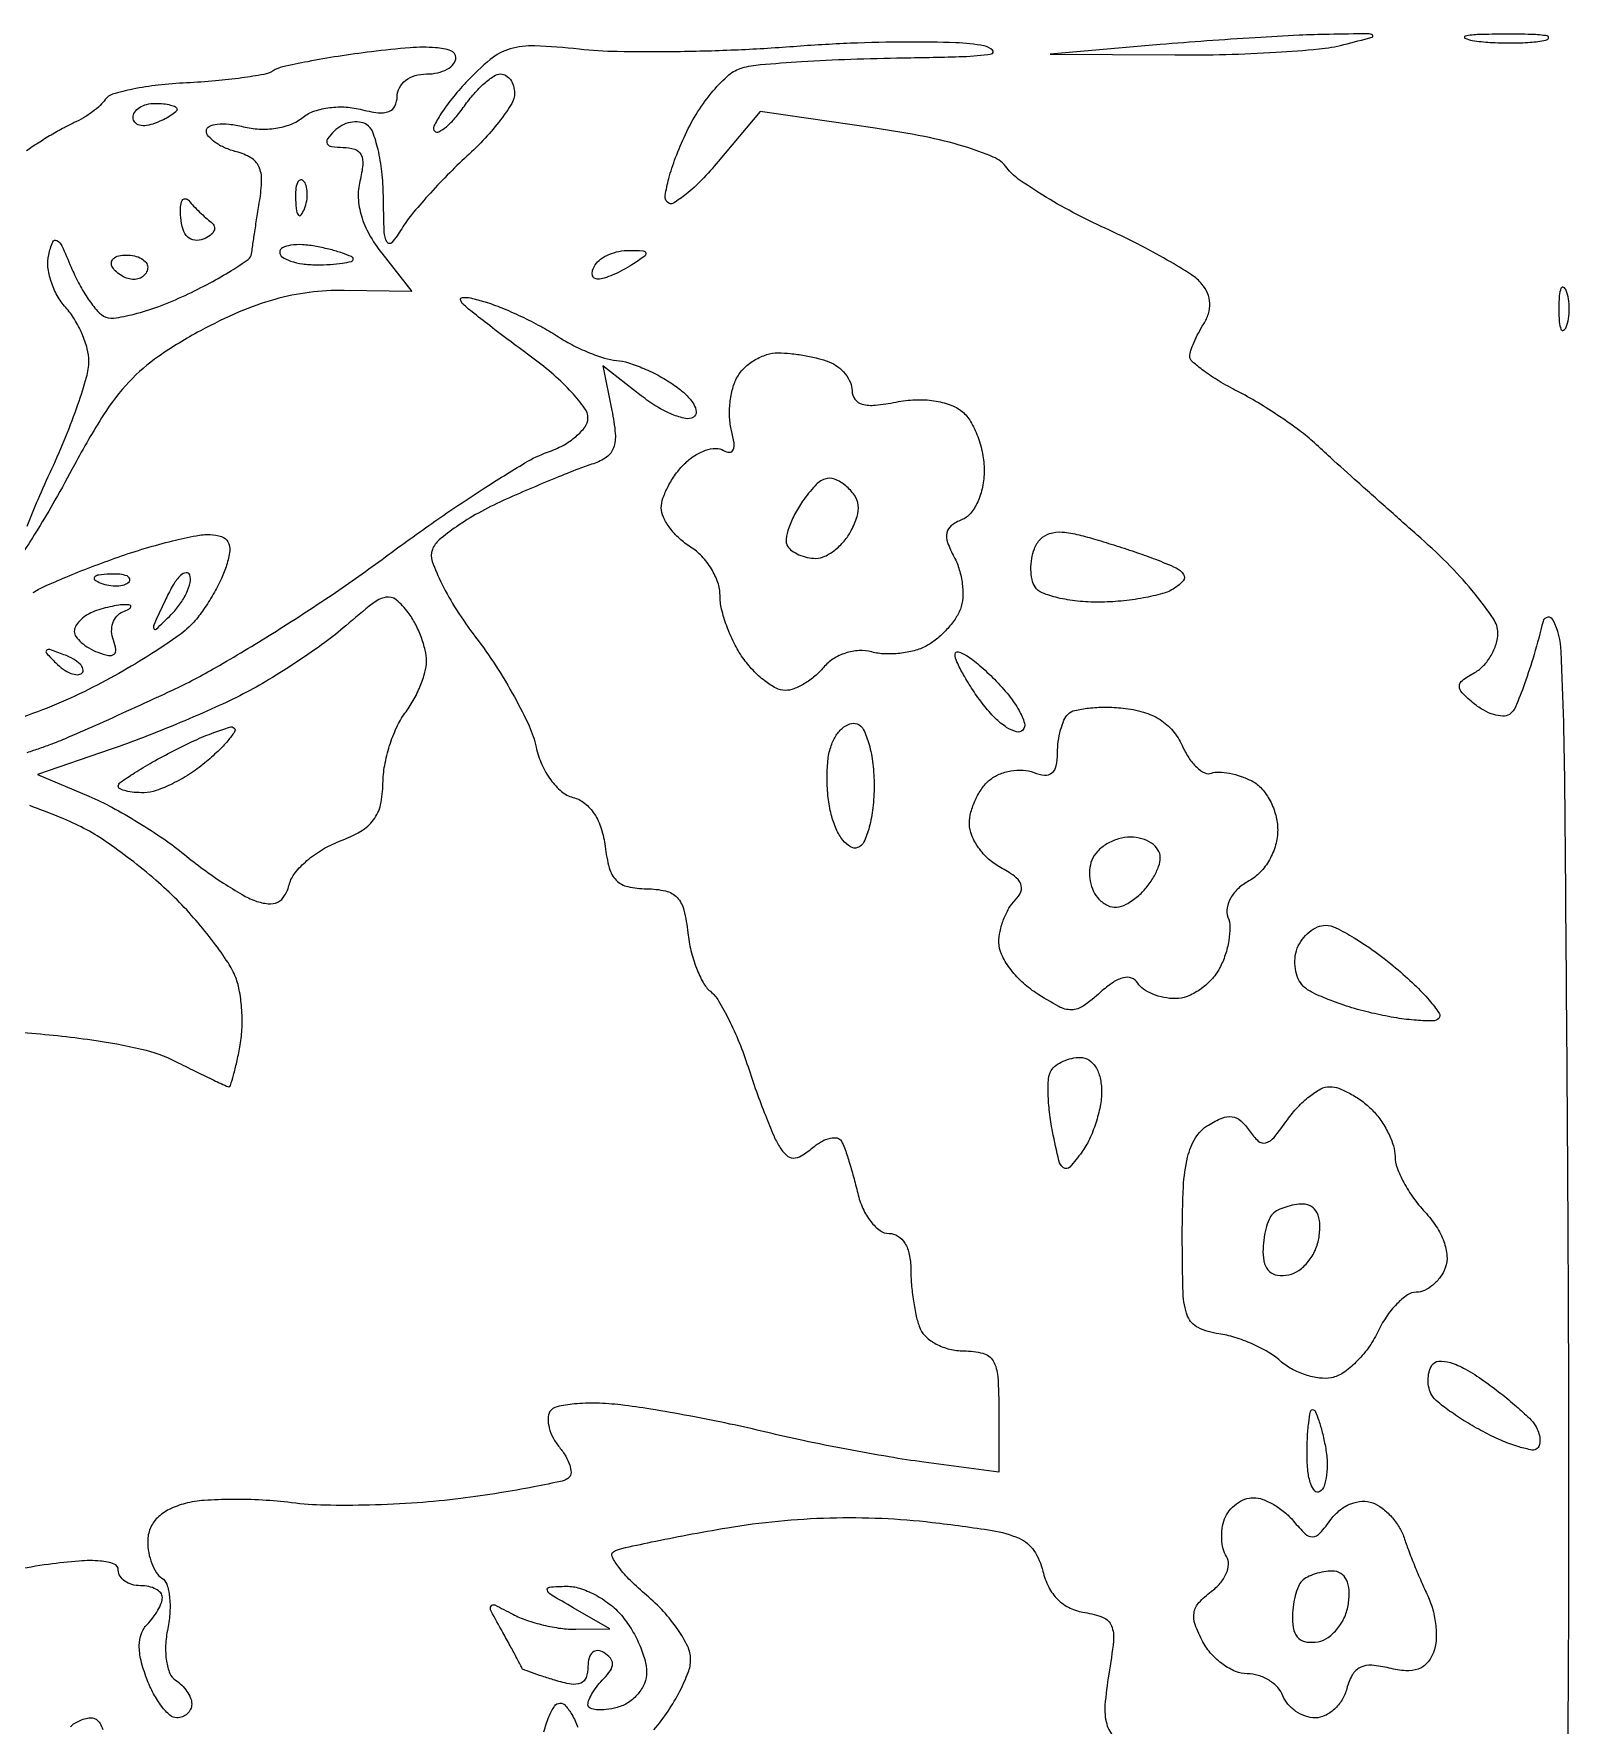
# Model space of a CAD drawing. Extents: x 0 to 102, y 0 to 135.
# Drawn here: x 92.66 to 101.52, y 40.9 to 50.65 of the extents above; entities that cross this region are included whole.
import ezdxf

# ---------------------------------------------------------------- set-up
doc = ezdxf.new("R2010")
doc.units = 0
doc.header["$MEASUREMENT"] = 0

msp = doc.modelspace()

# ---------------------------------------------------------------- linework, layer by layer
for points in [[(101.498252, 40.187516, 0.000492), (101.50493, 41.280235, 0.001729), (101.507026, 42.536013, 0.001113), (101.501184, 43.992, 0.00062), (101.484106, 46.275968, 0.008775), (101.462637, 47.093164, 0.103533), (101.416739, 47.272807, 0.700761), (101.357623, 47.266389, -0.011221), (101.306239, 47.075242, -0.015574), (101.251088, 46.906675, -0.012026), (101.198248, 46.771004, -0.156708), (101.163568, 46.730355, -0.150285), (101.125928, 46.720534, -0.062397), (101.073561, 46.729401, -0.054017), (101.015701, 46.753884, -0.046158), (100.961048, 46.791312, -0.022284), (100.890679, 46.855216, -0.205173), (100.875566, 46.892597, -0.234938), (100.893167, 46.926241, -0.029276), (100.964754, 46.971999, 0.077627), (101.015343, 47.011681, 0.056061), (101.058153, 47.069335, 0.055916), (101.087194, 47.135253, 0.075961), (101.097, 47.199427, 0.149938), (101.071833, 47.281464, 0.021814), (100.966531, 47.423209, 0.023066), (100.822924, 47.584103, 0.01792), (100.65285, 47.745798, -0.000784), (100.470398, 47.907729, -0.000797), (100.289467, 48.069336, -0.000773), (100.132586, 48.210348, -0.003291), (100.0395, 48.295397, 0.026684), (99.955223, 48.365457, 0.012463), (99.839236, 48.447433, 0.012308), (99.712999, 48.527587, 0.01685), (99.59535, 48.592995, -0.016659), (99.490113, 48.651449, -0.024025), (99.401547, 48.710541, -0.021444), (99.335438, 48.763924, -0.220931), (99.321695, 48.795223, -0.07626), (99.32724, 48.826882, -0.020204), (99.34566, 48.874943, -0.020014), (99.371327, 48.928569, -0.019381), (99.401456, 48.980563, 0.068034), (99.428474, 49.039772, 0.083778), (99.436037, 49.09993, 0.086147), (99.423436, 49.157921, 0.076873), (99.391755, 49.210859, 0.077578), (99.331298, 49.26423, 0.011463), (99.191565, 49.34903, 0.012691), (99.020296, 49.441962, 0.010609), (98.834066, 49.532048, -0.014219), (98.647158, 49.624132, -0.016174), (98.473805, 49.723055, -0.015494), (98.332798, 49.815818, -0.081821), (98.266976, 49.880433, 0.135012), (98.188418, 49.942802, 0.02755), (98.019959, 50.003825, 0.024246), (97.791943, 50.060584, 0.013102), (97.506721, 50.109333), (96.844033, 50.204803), (96.60347, 49.916648, -0.018861), (96.507403, 49.81002, -0.031406), (96.417908, 49.728803, -0.033582), (96.344119, 49.677558, -0.343998), (96.30958, 49.68182, -0.241603), (96.297099, 49.720614, -0.024342), (96.318132, 49.818564, -0.026247), (96.357178, 49.939345, -0.017819), (96.413577, 50.072448, -0.032585), (96.486261, 50.205001, -0.034385), (96.574389, 50.324494, -0.036645), (96.664274, 50.415818, -0.11266), (96.7401, 50.45682, -0.046755), (96.845752, 50.475815, -0.005562), (97.083259, 50.49326, -0.006601), (97.366767, 50.507161, -0.005374), (97.6707, 50.514774, 0.003961), (98.013858, 50.522399, 0.028895), (98.17774, 50.536843, 0.630888), (98.184445, 50.558557, 0.139183), (98.136, 50.583045, 0.039798), (97.971718, 50.601503, 0.009004), (97.690792, 50.605527, 0.009273), (97.365611, 50.598297, 0.008881), (97.0362, 50.578992, -0.008579), (96.696867, 50.558899, -0.007526), (96.341886, 50.549336, -0.007585), (96.021122, 50.55039, -0.02239), (95.801176, 50.564316, 0.016495), (95.545386, 50.583539, 0.0822), (95.402954, 50.566075, 0.102112), (95.288918, 50.505315, 0.032525), (95.148502, 50.372364, 0.016845), (95.066635, 50.277881, 0.02719), (95.004297, 50.191648, 0.025749), (94.963847, 50.121014, 0.324188), (94.968422, 50.092378, 0.330054), (94.992934, 50.088728, 0.052539), (95.035683, 50.117647, 0.040969), (95.086726, 50.168308, 0.024067), (95.139443, 50.236354, -0.026678), (95.194975, 50.307266, -0.032309), (95.254522, 50.367184, -0.034049), (95.309842, 50.40975, -0.148007), (95.348997, 50.4216, -0.138308), (95.379429, 50.413018, -0.10012), (95.405358, 50.388896, -0.085827), (95.422816, 50.352817, -0.069973), (95.4288, 50.310266, -0.138167), (95.412382, 50.251985, -0.024682), (95.348033, 50.157633, -0.025015), (95.259117, 50.051621, -0.020285), (95.15385, 49.947005, 0.012654), (95.041195, 49.838412, 0.011393), (94.930064, 49.720468, 0.0115), (94.835272, 49.610159, 0.03499), (94.778125, 49.529588, -0.034912), (94.721914, 49.450312, -0.528598), (94.693692, 49.45281, -0.119184), (94.677526, 49.51061, -0.005361), (94.672375, 49.718657, 0.023842), (94.66373, 49.858574, 0.030521), (94.641845, 49.98576, 0.031454), (94.611388, 50.086238, 0.166519), (94.575429, 50.130056, 0.11056), (94.533199, 50.144679, 0.077894), (94.482818, 50.142544, 0.072722), (94.432191, 50.124463, 0.074436), (94.389309, 50.092749, 0.040541), (94.350699, 50.047314, 0.288121), (94.348981, 50.01975, 0.241493), (94.373938, 50.002745, 0.03106), (94.440592, 49.9986, -0.079767), (94.507212, 49.987904, -0.200072), (94.543715, 49.956317, -0.142653), (94.554062, 49.899181, -0.03543), (94.53733, 49.804588, 0.074445), (94.527813, 49.707081, 0.060553), (94.545827, 49.60356, 0.053987), (94.59116, 49.496669, 0.039404), (94.662747, 49.389231), (94.836858, 49.167884), (94.447427, 49.173772, 0.035637), (94.244082, 49.162346, 0.036433), (94.045957, 49.122142, 0.033385), (93.841182, 49.049755, 0.022336), (93.617452, 48.941351, 0.027212), (93.376747, 48.793683, 0.053039), (93.206204, 48.6469, 0.047708), (93.05938, 48.457255, 0.018193), (92.891121, 48.168154, -0.005919), (92.779492, 47.965046, -0.010139), (92.68098, 47.798694, -0.004269), (92.595577, 47.66352, -0.478188)], [(92.619511, 47.815585, -0.011142), (92.681858, 47.969243, -0.006984), (92.761269, 48.146255, 0.012229), (92.842672, 48.332925, 0.013725), (92.911574, 48.516365, 0.013071), (92.961643, 48.675003, 0.068731), (92.974574, 48.765239, 0.066388), (92.965215, 48.838244, 0.03637), (92.935702, 48.923629, 0.035522), (92.89244, 49.00744, 0.047045), (92.841085, 49.076194, -0.05787), (92.792395, 49.144402, -0.047924), (92.756917, 49.226352, -0.049887), (92.739031, 49.30901, -0.086468), (92.743169, 49.378955, -0.034104), (92.766213, 49.453506, -0.452645), (92.790121, 49.462307, -0.162708), (92.819063, 49.431291, -0.009138), (92.872266, 49.308868, 0.023862), (92.914649, 49.218701, 0.024134), (92.965285, 49.133335, 0.024802), (93.016456, 49.063627, 0.083795), (93.058755, 49.026469, 0.175314), (93.117173, 49.014233, 0.026836), (93.23566, 49.037548, 0.027267), (93.378152, 49.082012, 0.020607), (93.529274, 49.145585, 0.012122), (93.674122, 49.218009, 0.017818), (93.79738, 49.28916, 0.013304), (93.893633, 49.353018, 0.215359), (93.912957, 49.385683, -0.009049), (93.917801, 49.423305, -0.001278), (93.929374, 49.500563, -0.001457), (93.943573, 49.591927, -0.00124), (93.959078, 49.688271, 0.033345), (93.970817, 49.810983, 0.11755), (93.954772, 49.888031, 0.151476), (93.908704, 49.938483, 0.068694), (93.825221, 49.973088, -0.038848), (93.758998, 49.996025, -0.050412), (93.703025, 50.027469, -0.059873), (93.664418, 50.062171, -0.181716), (93.6522, 50.094679, -0.290318), (93.66816, 50.119849, -0.083415), (93.714651, 50.132923, -0.056192), (93.783303, 50.13261, -0.032279), (93.864799, 50.117665, 0.050655), (93.957185, 50.104204, 0.047789), (94.052264, 50.109157, 0.050772), (94.13799, 50.130957, 0.085773), (94.2021, 50.1678, -0.085773), (94.26621, 50.204643, -0.050772), (94.351936, 50.226443, -0.047789), (94.447015, 50.231396, -0.050655), (94.539401, 50.217935, 0.029094), (94.641881, 50.198467, 0.117878), (94.704643, 50.205089, 0.200233), (94.739315, 50.236433, 0.11058), (94.752, 50.293088, -0.127581), (94.764878, 50.342738, -0.103781), (94.800996, 50.384386, -0.090555), (94.855671, 50.412087, -0.072209), (94.9212, 50.4216, 0.053802), (94.985931, 50.428586, 0.073549), (95.040697, 50.449315, 0.093275), (95.07746, 50.479946, 0.174259), (95.0904, 50.515948, 0.320374), (95.062371, 50.555202, 0.065383), (94.973765, 50.573168, 0.037152), (94.826716, 50.572461, 0.011167), (94.60395, 50.549794, 0.007391), (94.411741, 50.522997, 0.009611), (94.236621, 50.492482, 0.007574), (94.091709, 50.462066, 0.082227), (94.036569, 50.439649, -0.092445), (93.983178, 50.419196, -0.01085), (93.856796, 50.398829, -0.012703), (93.703983, 50.381537, -0.010082), (93.538222, 50.370397, 0.016455), (93.37459, 50.357302, 0.022356), (93.228279, 50.334071, 0.020162), (93.111682, 50.30523, 0.175542), (93.069253, 50.274273, -0.058613), (93.040574, 50.240906, -0.025582), (92.995567, 50.203567, -0.02489), (92.943165, 50.168357, -0.030359), (92.8908, 50.141018, 0.019252), (92.831682, 50.111804, 0.009139), (92.757773, 50.069904, 0.009043), (92.681981, 50.023216, 0.012662), (92.616142, 49.978606, -0.046897)], [(92.619551, 46.511355, 0.006657), (92.692916, 46.535576, 0.007141), (92.7639, 46.561204, 0.012489), (92.860143, 46.600286, 0.00224), (93.037368, 46.67841, 0.002417), (93.244173, 46.771883, 0.002182), (93.457254, 46.870562, 0.021352), (93.707315, 47.00099, 0.008877), (94.03381, 47.19724, 0.008764), (94.376599, 47.420111, 0.011201), (94.683954, 47.637877, -0.007606), (94.969988, 47.843643, -0.008825), (95.248468, 48.030404, -0.008011), (95.488958, 48.180202, -0.050839), (95.61915, 48.24141, 0.040898), (95.708176, 48.281127, 0.04976), (95.783459, 48.332721, 0.057619), (95.835331, 48.387799, 0.161461), (95.8518, 48.437471, 0.158888), (95.832792, 48.495775, 0.027738), (95.758608, 48.586443, 0.02769), (95.65602, 48.686763, 0.021717), (95.53455, 48.784077, -0.00292), (95.406886, 48.878702, -0.003314), (95.285641, 48.970933, -0.003016), (95.183646, 49.050579, -0.018359), (95.1327, 49.093991, -0.150268), (95.117984, 49.119104, -0.451259), (95.128079, 49.133362, -0.08505), (95.174956, 49.130417, -0.015355), (95.2596, 49.107615, -0.023807), (95.355075, 49.073686, -0.013305), (95.467901, 49.023886, -0.013251), (95.579536, 48.96735, -0.020944), (95.67171, 48.912454, 0.025408), (95.759085, 48.861467, 0.021798), (95.855701, 48.816706, 0.022372), (95.947144, 48.783791, 0.056871), (96.016356, 48.770684, -0.059167), (96.084915, 48.757375, -0.024137), (96.173987, 48.724032, -0.023474), (96.267274, 48.678577, -0.027676), (96.350709, 48.626769, -0.036196), (96.417896, 48.572062, -0.069296), (96.461365, 48.517942, -0.117347), (96.47541, 48.473285, -0.278991), (96.460157, 48.443486, -0.193413), (96.414477, 48.435575, -0.044545), (96.338303, 48.459111, -0.039699), (96.249205, 48.504153, -0.029783), (96.158896, 48.566865), (95.938505, 48.740225), (95.990067, 48.482415, -0.027), (96.009367, 48.34876, -0.106416), (95.999253, 48.266688, -0.154941), (95.959105, 48.212999, -0.079985), (95.883264, 48.175268, 0.017198), (95.799093, 48.145834, 0.004397), (95.664995, 48.092337, 0.004474), (95.512926, 48.02852, 0.004526), (95.362605, 47.962231, 0.020581), (95.220576, 47.890881, 0.024611), (95.0934, 47.811871, 0.024478), (94.994534, 47.736076, 0.126005), (94.954919, 47.680244, 0.181101), (94.954365, 47.611819, 0.027191), (95.00937, 47.483371, 0.027603), (95.094565, 47.332537, 0.020658), (95.204024, 47.176144, -0.019453), (95.320766, 47.010199, -0.017767), (95.428043, 46.830678, -0.018099), (95.512323, 46.663486, -0.05368), (95.553093, 46.541869, 0.050231), (95.585857, 46.441857, 0.053954), (95.637331, 46.35294, 0.059833), (95.69988, 46.28608, 0.111307), (95.765483, 46.252136, -0.10497), (95.832771, 46.218383, -0.079493), (95.888501, 46.157104, -0.068147), (95.928899, 46.072019, -0.048379), (95.951001, 45.968583, 0.038037), (95.974738, 45.845068, 0.128366), (96.015339, 45.774362, 0.144807), (96.082105, 45.737313, 0.05341), (96.1902, 45.725125, -0.053646), (96.299505, 45.71275, -0.150563), (96.365654, 45.67498, -0.128431), (96.405234, 45.60212, -0.034513), (96.428114, 45.471325, 0.033203), (96.445839, 45.36841, 0.032564), (96.477106, 45.268057, 0.034344), (96.516256, 45.183986, 0.095293), (96.557807, 45.1341, -0.086444), (96.604861, 45.079581, -0.019331), (96.664089, 44.971402, -0.019507), (96.72355, 44.839407, -0.017764), (96.774586, 44.699034, 0.007483), (96.823, 44.556837, 0.008013), (96.874606, 44.419382, 0.007665), (96.922608, 44.302773, 0.03695), (96.955695, 44.239174, 0.061877), (96.995722, 44.189389, 0.188255), (97.035034, 44.172866, 0.146994), (97.081868, 44.185636, 0.033675), (97.14912, 44.234198, -0.045189), (97.200089, 44.269248, -0.072865), (97.24918, 44.288098, -0.1041), (97.28872, 44.28864, -0.219199), (97.313072, 44.271058, -0.044421), (97.331175, 44.23107, -0.008414), (97.356339, 44.155004, -0.008926), (97.382728, 44.064874, -0.008086), (97.406815, 43.97085, 0.048046), (97.437365, 43.881845, 0.058628), (97.482892, 43.806541, 0.06942), (97.535667, 43.755235, 0.159498), (97.587712, 43.7382, -0.142371), (97.638682, 43.723387, -0.1144), (97.678897, 43.682515, -0.087237), (97.704523, 43.617502, -0.0504), (97.713, 43.533619, 0.021293), (97.716755, 43.445492, 0.016361), (97.728084, 43.349825, 0.016637), (97.744618, 43.260922, 0.037334), (97.764351, 43.195219, 0.114615), (97.798976, 43.144021, 0.06577), (97.860087, 43.100709, 0.0603), (97.936913, 43.071373, 0.061153), (98.018151, 43.0614, -0.062128), (98.129215, 43.047546, -0.202015), (98.187192, 43.003758, -0.116535), (98.214431, 42.913549, -0.015308), (98.2206, 42.712101), (98.2206, 42.362802), (97.788183, 42.420164, -0.009078), (97.588316, 42.450379, -0.004865), (97.34266, 42.494555, -0.004841), (97.092819, 42.544508, -0.007549), (96.878733, 42.592858, 0.007482), (96.669815, 42.64007, 0.005448), (96.436215, 42.686546, 0.005505), (96.213639, 42.725782, 0.012035), (96.042166, 42.749842, 0.022024), (95.900849, 42.759935, 0.030341), (95.773676, 42.755685, 0.030773), (95.673522, 42.739975, 0.202736), (95.633033, 42.711242, 0.138612), (95.621643, 42.671349, 0.065382), (95.628535, 42.617774, 0.057324), (95.651299, 42.55961, 0.051335), (95.687372, 42.50575, -0.039129), (95.723671, 42.454309, -0.055391), (95.74679, 42.403311, -0.069902), (95.75443, 42.360193, -0.208232), (95.743689, 42.332889, -0.143495), (95.704165, 42.311279, -0.005619), (95.540332, 42.277373, -0.009576), (95.343119, 42.242772, -0.006576), (95.118284, 42.210772, -0.014564), (94.867983, 42.185886, -0.01118), (94.593503, 42.172807, -0.011335), (94.336013, 42.172141, -0.026195), (94.143154, 42.18614, 0.017567), (93.975183, 42.201249, 0.015419), (93.799077, 42.205431, 0.015679), (93.639842, 42.199306, 0.044054), (93.529804, 42.18179, 0.052912), (93.438199, 42.148182, 0.082664), (93.370099, 42.099328, 0.096367), (93.328427, 42.037277, 0.100147), (93.3138, 41.964981, 0.045849), (93.31986, 41.899033, 0.045846), (93.337837, 41.835292, 0.049859), (93.364236, 41.782824, 0.113338), (93.395629, 41.751813, -0.177024), (93.423849, 41.715957, -0.050234), (93.439305, 41.645519, -0.043902), (93.441783, 41.556664, -0.034394), (93.429406, 41.46098, 0.037701), (93.417424, 41.363277, 0.049256), (93.422079, 41.273427, 0.05811), (93.441457, 41.202386, 0.160057), (93.474477, 41.163167, -0.055664), (93.510098, 41.135248, -0.049628), (93.540245, 41.099136, -0.052598), (93.560817, 41.060693, -0.096864), (93.5676, 41.026007, -0.108097), (93.560956, 40.995635, -0.099646), (93.542134, 40.969785, -0.095576), (93.514003, 40.952451, -0.090663), (93.480906, 40.9464, -0.185197), (93.441773, 40.961409, -0.046347), (93.394519, 41.012575, -0.04104), (93.347714, 41.085433, -0.031426), (93.308562, 41.171676, -0.030112), (93.275454, 41.277537, -0.062481), (93.265271, 41.363355, -0.083454), (93.277224, 41.431674, -0.11188), (93.310656, 41.484696, 0.034559), (93.344234, 41.523267, 0.033331), (93.372625, 41.566546, 0.035171), (93.39234, 41.608032, 0.093601), (93.3984, 41.64012, 0.181063), (93.388728, 41.665953, 0.091341), (93.361123, 41.687919, 0.071292), (93.320056, 41.702799, 0.051363), (93.2715, 41.7078, -0.069024), (93.222998, 41.714528, -0.085229), (93.181877, 41.734174, -0.099946), (93.154382, 41.763346, -0.140051), (93.1446, 41.797584, 0.315131), (93.119827, 41.832987, 0.066802), (93.042075, 41.850069, 0.040742), (92.9178, 41.850247, 0.014862), (92.74275, 41.83096, 0.012258), (92.543712, 41.798028, 0.004644)], [(92.653511, 47.43233, -0.038721), (92.717887, 47.467616, -0.007161), (92.841965, 47.521496, -0.007645), (92.989275, 47.580345, -0.006902), (93.143403, 47.636776, -0.011698), (93.300469, 47.687743, -0.012433), (93.456604, 47.730201, -0.012097), (93.592481, 47.760081, -0.054583), (93.673337, 47.766824, -0.071386), (93.740176, 47.755461, -0.192858), (93.776569, 47.725305, -0.156079), (93.786499, 47.673154, -0.043296), (93.769081, 47.590648, -0.037046), (93.739246, 47.513417, -0.020103), (93.691956, 47.423224, -0.019926), (93.636184, 47.334847, -0.02964), (93.579963, 47.262716, -0.057858), (93.496221, 47.187186, -0.013196), (93.337528, 47.080494, -0.013482), (93.146843, 46.966567, -0.012757), (92.946788, 46.860866, -0.021219), (92.734631, 46.766597, -0.019083), (92.50767, 46.686941, -0.0195)], [(92.596579, 44.896307, -0.016528), (92.99151, 44.854417, -0.022562), (93.278842, 44.80099, -0.05985), (93.474848, 44.729771, 0.002539), (93.586615, 44.673978, 0.003909), (93.683921, 44.626962, 0.001339), (93.768237, 44.587308, 0.109669), (93.782235, 44.5842, 0.330431), (93.791309, 44.590932, 0.006173), (93.808788, 44.651283, 0.012476), (93.827194, 44.725018, 0.007695), (93.84533, 44.812568, 0.036025), (93.857086, 44.912704, 0.026259), (93.856227, 45.024813, 0.026722), (93.844047, 45.131573, 0.051508), (93.821124, 45.214418, 0.052546), (93.777143, 45.299337, 0.01626), (93.693942, 45.417025, 0.016064), (93.591725, 45.54342, 0.017008), (93.48346, 45.66053, 0.01978), (93.360657, 45.775176, 0.014008), (93.214429, 45.894272, 0.01417), (93.068107, 46.000317, 0.028865), (92.94648, 46.073404, 0.023927), (92.814402, 46.134864, 0.010384), (92.633528, 46.204377, 0.010248)], [(96.2325, 40.877228, 0.027345), (96.313446, 40.984858, 0.027618), (96.381872, 41.100333, 0.028723), (96.429865, 41.20715, 0.091466), (96.444, 41.283771, 0.114414), (96.426784, 41.358022, 0.036864), (96.369352, 41.456185, 0.034554), (96.287128, 41.559514, 0.032528), (96.189879, 41.652788, -0.019851), (96.096967, 41.737489, -0.035927), (96.029138, 41.814813, -0.046115), (95.99118, 41.875888, -0.394617), (95.999529, 41.904093, -0.077733), (96.046579, 41.922674, -0.003442), (96.218526, 41.960061, -0.005742), (96.423989, 42.000799, -0.004064), (96.6555, 42.042, -0.018114), (96.947816, 42.080743, -0.01729), (97.246747, 42.098991, -0.017346), (97.545224, 42.096514, -0.018547), (97.836176, 42.073166, -0.00852), (98.181857, 42.026494, -0.065931), (98.338123, 41.981065, -0.141767), (98.422665, 41.910397, -0.091007), (98.474145, 41.7924, 0.060919), (98.507894, 41.700388, 0.079929), (98.560743, 41.628322, 0.083864), (98.631286, 41.578894, 0.075296), (98.716821, 41.55304, -0.058078), (98.822087, 41.525121, -0.209112), (98.869987, 41.477014, -0.120498), (98.881438, 41.390178, -0.014662), (98.854786, 41.198339, 0.021208), (98.832326, 41.019537, 0.088234), (98.842428, 40.911764, 0.124255), (98.886766, 40.833733, 0.062227)], [(92.868429, 40.895829, -0.058539), (92.89295, 40.915194, -0.038979), (92.924854, 40.931545, -0.039051), (92.958807, 40.942706, -0.059958), (92.9895, 40.9464, -0.153723), (93.016387, 40.937934, -0.097971), (93.039291, 40.914093, -0.080522), (93.054745, 40.878473, -0.062242)], [(95.59838, 40.866373, -0.038026), (95.627256, 40.95261, -0.043159), (95.659719, 41.014152, -0.255112), (95.69059, 41.031, -0.21919), (95.722626, 41.016247, -0.046303), (95.759065, 40.964679, -0.040476), (95.793579, 40.891689, -0.028729)]]:
    msp.add_lwpolyline(points, format="xyb")
for points in [[(100.1241, 50.650149, 0.008528), (99.951404, 50.644532, 0.002839), (99.698721, 50.630557, 0.002825), (99.418938, 50.611903, 0.003215), (99.1512, 50.5908), (98.5167, 50.536683), (99.2358, 50.531451, 0.008299), (99.529719, 50.534191, 0.008752), (99.818218, 50.546726, 0.008451), (100.06633, 50.566076, 0.038629), (100.2087, 50.5908, 0.002625), (100.372599, 50.633423, 0.637508), (100.374663, 50.645026, 0.156876), (100.348663, 50.653084, 0.001195)], [(101.1393, 50.651203, 0.006817), (100.988011, 50.648727, 0.040183), (100.909239, 50.640002, 0.720633), (100.907642, 50.627907, 0.075924), (100.950113, 50.614693, 0.022548), (101.053447, 50.603804, 0.015659), (101.170817, 50.600448, 0.015827), (101.283925, 50.604338, 0.031163), (101.373113, 50.615847, 0.248898), (101.389351, 50.628939, 0.49082), (101.38247, 50.641294, 0.030832), (101.291333, 50.649374, 0.00738)], [(93.3561, 50.2524, -0.024748), (93.40473, 50.249991, -0.039339), (93.445723, 50.242633, -0.046727), (93.474871, 50.232005, -0.289661), (93.483, 50.219151, -0.222225), (93.47563, 50.203389, -0.030693), (93.445723, 50.181365, -0.030395), (93.404708, 50.158282, -0.02136), (93.3561, 50.137206, -0.055937), (93.307509, 50.124558, -0.100118), (93.266477, 50.126886, -0.147206), (93.239562, 50.143334, -0.184534), (93.2292, 50.170455, -0.152681), (93.238971, 50.201707, -0.098158), (93.266477, 50.228329, -0.08088), (93.307579, 50.246289, -0.062722)], [(94.210912, 49.806488, 0.296942), (94.192397, 49.810397, 0.208169), (94.176776, 49.794954, 0.077125), (94.167409, 49.754347, 0.028489), (94.166479, 49.69545, 0.018894), (94.171474, 49.632311, 0.168741), (94.18343, 49.607628, 0.470617), (94.198848, 49.609087, 0.054073), (94.217591, 49.644337, 0.051402), (94.230792, 49.690603, 0.05415), (94.233958, 49.737772, 0.060344), (94.227261, 49.778829, 0.126455)], [(93.550987, 49.691897, 0.018321), (93.578658, 49.660487, 0.011328), (93.613317, 49.625558, 0.011358), (93.649168, 49.592562, 0.019991), (93.680443, 49.567207, -0.152629), (93.697571, 49.543548, -0.193875), (93.695987, 49.516862, -0.130794), (93.673884, 49.490749, -0.06054), (93.634296, 49.469768, -0.117316), (93.584854, 49.463161, -0.168036), (93.545061, 49.481589, -0.127252), (93.517755, 49.526025, -0.055728), (93.504841, 49.594457, -0.029001), (93.503797, 49.655101, -0.100718), (93.51313, 49.692986, -0.311764), (93.530147, 49.702821, -0.203978)], [(94.2867, 49.427106, 0.031701), (94.205638, 49.437333, 0.053628), (94.137328, 49.434255, 0.076393), (94.090719, 49.419598, 0.285831), (94.0752, 49.394668, 0.249889), (94.090116, 49.366688, 0.064968), (94.137328, 49.343205, 0.050289), (94.205683, 49.327106, 0.032714), (94.2867, 49.3218, 0.014412), (94.367782, 49.324138, 0.023639), (94.436072, 49.331329, 0.020244), (94.488119, 49.341482, 0.347462), (94.4982, 49.354238, 0.300822), (94.488522, 49.368868, 0.017542), (94.436072, 49.389023, 0.021857), (94.367764, 49.409265, 0.013875)], [(93.190621, 49.3782, -0.055286), (93.237741, 49.372974, -0.074868), (93.277616, 49.357491, -0.094314), (93.304364, 49.334598, -0.170324), (93.3138, 49.3077, -0.112153), (93.307691, 49.280806, -0.100145), (93.290415, 49.257909, -0.094392), (93.264589, 49.242548, -0.087308), (93.234193, 49.2372, -0.076861), (93.200513, 49.242408, -0.053298), (93.165171, 49.257909, -0.05288), (93.133576, 49.280728, -0.071639), (93.111014, 49.3077, -0.16277), (93.104735, 49.334414, -0.190804), (93.116426, 49.357491, -0.124167), (93.146569, 49.373097, -0.05773)], [(96.089443, 49.405105, -0.012098), (96.17002, 49.402424, -0.343021), (96.184764, 49.389537, -0.295079), (96.176897, 49.36997, -0.010223), (96.1056, 49.3218, -0.021347), (96.051993, 49.290315, -0.021318), (95.995872, 49.263501, -0.021733), (95.944994, 49.244371, -0.074451), (95.910257, 49.238495, -0.157323), (95.888652, 49.245017, -0.195945), (95.877278, 49.262432, -0.128516), (95.879013, 49.28947, -0.058538), (95.8941, 49.3218, -0.101161), (95.924524, 49.354119, -0.052761), (95.97305, 49.381168, -0.049393), (96.030843, 49.399325, -0.053738)], [(101.491429, 49.17375, 0.174857), (101.475585, 49.191464, 0.447206), (101.461293, 49.186308, 0.078554), (101.451397, 49.143416, 0.017491), (101.448758, 49.068, 0.017491), (101.451397, 48.992584, 0.078554), (101.461293, 48.949692, 0.447206), (101.475585, 48.944536, 0.174857), (101.491429, 48.96225, 0.057986), (101.504655, 49.010473, 0.037979), (101.509031, 49.068, 0.037979), (101.504655, 49.125527, 0.057986)], [(96.948885, 48.8142, -0.026444), (97.019155, 48.810481, -0.017099), (97.099836, 48.799116, -0.017195), (97.178141, 48.782546, -0.030883), (97.240781, 48.762849, -0.069357), (97.291941, 48.734573, -0.063112), (97.335291, 48.692585, -0.066765), (97.364638, 48.643844, -0.102514), (97.3746, 48.595764, 0.160686), (97.390857, 48.546483, 0.172307), (97.432824, 48.518247, 0.088662), (97.508406, 48.512635, 0.023666), (97.62819, 48.530748, -0.040121), (97.739245, 48.543823, -0.045003), (97.846691, 48.538129, -0.049613), (97.940148, 48.515056, -0.088112), (98.00889, 48.475974, -0.086777), (98.057632, 48.418684, -0.043516), (98.098661, 48.332619, -0.041464), (98.126607, 48.233572, -0.048067), (98.136, 48.136092, -0.049468), (98.126549, 48.0408, -0.058193), (98.09855, 47.954571, -0.066781), (98.056532, 47.888083, -0.127545), (98.005452, 47.851606, 0.071914), (97.946403, 47.818578, 0.182251), (97.920837, 47.777496, 0.137561), (97.925189, 47.721279, 0.035195), (97.962848, 47.637184, -0.051531), (97.992669, 47.564311, -0.041505), (98.009699, 47.481361, -0.042985), (98.012393, 47.401249, -0.078687), (97.998844, 47.337478, -0.060232), (97.968404, 47.279958, -0.035013), (97.919393, 47.218982, -0.034516), (97.860867, 47.163937, -0.048627), (97.801324, 47.124193, -0.058909), (97.733358, 47.097541, -0.036939), (97.649273, 47.082049, -0.036727), (97.562956, 47.079033, -0.054374), (97.488118, 47.090125, 0.077371), (97.414471, 47.097614, 0.06427), (97.336928, 47.083387, 0.064345), (97.265627, 47.049965, 0.077964), (97.210281, 47.001182, -0.04448), (97.159858, 46.950376, -0.040303), (97.099628, 46.907405, -0.042651), (97.039064, 46.877857, -0.092423), (96.988338, 46.8684, -0.122594), (96.936281, 46.881359, -0.042454), (96.870733, 46.923632, -0.03912), (96.803541, 46.984476, -0.036447), (96.744897, 47.056424, -0.036847), (96.694476, 47.141047, -0.028333), (96.651886, 47.239837, -0.029022), (96.622557, 47.33728, -0.058651), (96.6132, 47.416774, 0.08381), (96.600753, 47.490507, 0.053124), (96.563497, 47.569519, 0.051655), (96.508725, 47.641572, 0.06493), (96.444, 47.694767, -0.046473), (96.379271, 47.744089, -0.045965), (96.324502, 47.804685, -0.049869), (96.286901, 47.866932, -0.111395), (96.2748, 47.920574, -0.084282), (96.284233, 47.976139, -0.037138), (96.31408, 48.044703, -0.035396), (96.357349, 48.1144, -0.039785), (96.40852, 48.174435, -0.052017), (96.46643, 48.221404, -0.061554), (96.529723, 48.252335, -0.072138), (96.588606, 48.263512, -0.150402), (96.633347, 48.251849, 0.127834), (96.66789, 48.24119, 0.317163), (96.689039, 48.254723, 0.132984), (96.694074, 48.295496, 0.028565), (96.679889, 48.365955, -0.053178), (96.668526, 48.441384, -0.037546), (96.671252, 48.527116, -0.038015), (96.686519, 48.60968, -0.062925), (96.713066, 48.675284, -0.076317), (96.754525, 48.728423, -0.055949), (96.814406, 48.773393, -0.056032), (96.882652, 48.803903, -0.077267)], [(97.338144, 48.04795, 0.079634), (97.273563, 48.086119, 0.182119), (97.217868, 48.086931, 0.124612), (97.16111, 48.048626, 0.029552), (97.08965, 47.958446, 0.03123), (97.042718, 47.881652, 0.039998), (97.009991, 47.805562, 0.044681), (96.994244, 47.740344, 0.177118), (97.002421, 47.700613, 0.099821), (97.027826, 47.673482, 0.052231), (97.068266, 47.650601, 0.048999), (97.116377, 47.635052, 0.053721), (97.165116, 47.6298, 0.111001), (97.216915, 47.641443, 0.055591), (97.274314, 47.676893, 0.051212), (97.3282, 47.728797, 0.052649), (97.369846, 47.790117, 0.046516), (97.403884, 47.870978, 0.107361), (97.409882, 47.936297, 0.121084), (97.388239, 47.993218, 0.068543)], [(98.682957, 47.764998, -0.010424), (98.778958, 47.738765, -0.005409), (98.897732, 47.70223, -0.005375), (99.018976, 47.662053, -0.008147), (99.123452, 47.624267, -0.016202), (99.242618, 47.574484, -0.141691), (99.285624, 47.537547, -0.332886), (99.2833, 47.500725, -0.07542), (99.232933, 47.457038, -0.073532), (99.164449, 47.426689, -0.022397), (99.053609, 47.401254, -0.021893), (98.925287, 47.383563, -0.022271), (98.796643, 47.377295, -0.026379), (98.673079, 47.383305, -0.033088), (98.560017, 47.402422, -0.034999), (98.470597, 47.430438, -0.162311), (98.429596, 47.464651, -0.087426), (98.412258, 47.508165, -0.046456), (98.40576, 47.565984, -0.044342), (98.41009, 47.628133, -0.052103), (98.425392, 47.685125, -0.101055), (98.461017, 47.74097, -0.125866), (98.513291, 47.773101, -0.096075), (98.585968, 47.781065, -0.040894)], [(93.09525, 47.538521, 0.018894), (93.032111, 47.533526, 0.168741), (93.007428, 47.52157, 0.470617), (93.008887, 47.506152, 0.054073), (93.044137, 47.487409, 0.051402), (93.090403, 47.474208, 0.05415), (93.137572, 47.471042, 0.060344), (93.178629, 47.477739, 0.126455), (93.206287, 47.494087, 0.296942), (93.210197, 47.512603, 0.208169), (93.194754, 47.528224, 0.077125), (93.154147, 47.537591, 0.028489)], [(93.55627, 47.534126, 0.36404), (93.534829, 47.547025, 0.158497), (93.503002, 47.530817, 0.061987), (93.461664, 47.477727, 0.024856), (93.418422, 47.396278, 0.002374), (93.350305, 47.249158, 0.192266), (93.349092, 47.224417, 0.547728), (93.362607, 47.221143, 0.00522), (93.449392, 47.306134, 0.040664), (93.499847, 47.36554, 0.04615), (93.537649, 47.429969, 0.051777), (93.558476, 47.489814, 0.141524)], [(94.81545, 47.31794, 0.061749), (94.746553, 47.390647, 0.228559), (94.68682, 47.405237, 0.115036), (94.610924, 47.369608, 0.011583), (94.4559, 47.241365, -0.020716), (94.334484, 47.144603, -0.011163), (94.177539, 47.035116, -0.0111), (94.012366, 46.930499, -0.017122), (93.864689, 46.848251, -0.012789), (93.705134, 46.771503, -0.006591), (93.501846, 46.683248, -0.006546), (93.290212, 46.597905, -0.009842), (93.103289, 46.52956), (92.6793, 46.383929), (92.9754, 46.258285, -0.023127), (93.10717, 46.19503, -0.013529), (93.259074, 46.107884, -0.013513), (93.406671, 46.012248, -0.022279), (93.5253, 45.922719, 0.014784), (93.633906, 45.838169, 0.013598), (93.750336, 45.757704, 0.013741), (93.858038, 45.691663, 0.042962), (93.934979, 45.655749, 0.060923), (94.008384, 45.638629, 0.141761), (94.063502, 45.648329, 0.147725), (94.103491, 45.685521, 0.068235), (94.130895, 45.751804, -0.106096), (94.163891, 45.817218, -0.046075), (94.23209, 45.887457, -0.042815), (94.321232, 45.951429, -0.04402), (94.419166, 45.998605, 0.041079), (94.541829, 46.056808, 0.100561), (94.616222, 46.122796, 0.107564), (94.656083, 46.209609, 0.051277), (94.670091, 46.332301, -0.042918), (94.680201, 46.436213, -0.030364), (94.708477, 46.55004, -0.030806), (94.749173, 46.656288, -0.055101), (94.796991, 46.73652, 0.034916), (94.844534, 46.809443, 0.029178), (94.884713, 46.892703, 0.030171), (94.912472, 46.973493, 0.06776), (94.9212, 47.0376, 0.059865), (94.913661, 47.100339, 0.030395), (94.890136, 47.176405, 0.029686), (94.855937, 47.252972, 0.038953)], [(93.1869, 47.362642, 0.037506), (93.146974, 47.359643, 0.017645), (93.096087, 47.350107, 0.017373), (93.043228, 47.336313, 0.023383), (92.99655, 47.319971, 0.051672), (92.956102, 47.298564, 0.055142), (92.921864, 47.269713, 0.061765), (92.898508, 47.238149, 0.129128), (92.8908, 47.208801, 0.156587), (92.90043, 47.178806, 0.056144), (92.930844, 47.145058, 0.048887), (92.974957, 47.113066, 0.04086), (93.027119, 47.087992, 0.038249), (93.088174, 47.069776, 0.223254), (93.119999, 47.077087, 0.271823), (93.130789, 47.104511, 0.052659), (93.116472, 47.158075, -0.081451), (93.106166, 47.207928, -0.090375), (93.11297, 47.256585, -0.098496), (93.135581, 47.296486, -0.118681), (93.170503, 47.321555, 0.023097), (93.205218, 47.337584, 0.179991), (93.216981, 47.350573, 0.458964), (93.212205, 47.359727, 0.05741)], [(92.830999, 47.074461, 0.008399), (92.750044, 47.103739, 0.286372), (92.731006, 47.09933, 0.400052), (92.730609, 47.082984, 0.011214), (92.78364, 47.027102, 0.043285), (92.82706, 46.990335, 0.063152), (92.871242, 46.966771, 0.082976), (92.90943, 46.9591, 0.20742), (92.935339, 46.969339, 0.278911), (92.940925, 46.992027, 0.120343), (92.924224, 47.019754, 0.070189), (92.885786, 47.048913, 0.036269)], [(98.194964, 46.932491, -0.02684), (98.277694, 46.840367, -0.042321), (98.337084, 46.75233, -0.051867), (98.368264, 46.679647, -0.278643), (98.358378, 46.639578, -0.271783), (98.321824, 46.630063, -0.07396), (98.265198, 46.655605, -0.053485), (98.198687, 46.709199, -0.032643), (98.132095, 46.785064, -0.016853), (98.070117, 46.871617, -0.019715), (98.01746, 46.95783, -0.019052), (97.979022, 47.033354, -0.102844), (97.968681, 47.077977, -0.506839), (97.98606, 47.091336, -0.072257), (98.034376, 47.069345, -0.03685), (98.107427, 47.014378, -0.016668)], [(98.936659, 46.766659, -0.047939), (99.05391, 46.74369, -0.069034), (99.150019, 46.699948, -0.075558), (99.224299, 46.635352, -0.072817), (99.277148, 46.550833, 0.041571), (99.315452, 46.480133, 0.058903), (99.361355, 46.425334, 0.075238), (99.407455, 46.393412, 0.204013), (99.446348, 46.391351, -0.097957), (99.489505, 46.398062, -0.037294), (99.550259, 46.391008, -0.03516), (99.616982, 46.373228, -0.036095), (99.67995, 46.346392, -0.094614), (99.736604, 46.302085, -0.0587), (99.78451, 46.232235, -0.056059), (99.816987, 46.148971, -0.065065), (99.828, 46.0647, -0.068643), (99.815976, 45.977529, -0.059918), (99.78062, 45.892446, -0.06131), (99.727178, 45.820065, -0.080407), (99.66195, 45.770286, 0.063314), (99.601386, 45.727244, 0.075526), (99.557612, 45.672636, 0.087694), (99.53653, 45.614883, 0.136202), (99.541565, 45.56242, -0.091269), (99.55241, 45.504266, -0.041312), (99.546176, 45.426733, -0.039085), (99.525767, 45.343673, -0.043108), (99.493138, 45.267611, -0.064236), (99.445167, 45.200372, -0.055001), (99.379325, 45.143444, -0.057537), (99.306455, 45.104756, -0.093554), (99.237816, 45.0918, -0.050629), (99.172012, 45.09848, -0.04788), (99.107588, 45.11827, -0.051481), (99.053884, 45.147371, -0.104822), (99.020894, 45.181911, 0.169101), (98.986025, 45.210234, 0.148977), (98.939047, 45.21265, 0.089331), (98.879054, 45.185673, 0.033709), (98.806569, 45.128461, -0.031023), (98.707278, 45.049224, -0.151633), (98.639663, 45.027525, -0.128349), (98.565539, 45.046116, -0.019753), (98.434268, 45.1249, -0.044734), (98.352524, 45.189589, -0.044403), (98.283365, 45.267935, -0.048104), (98.235805, 45.347581, -0.110997), (98.2206, 45.41523, -0.053226), (98.227478, 45.479657, -0.038487), (98.248119, 45.54892, -0.039107), (98.278389, 45.612432, -0.065713), (98.314283, 45.659243, 0.098035), (98.347154, 45.708342, 0.206666), (98.346566, 45.753316, 0.132043), (98.310079, 45.798137, 0.033408), (98.229683, 45.848339, -0.06145), (98.161498, 45.896416, -0.054262), (98.103771, 45.96151, -0.057294), (98.064505, 46.032942, -0.097343), (98.0514, 46.099618, -0.063699), (98.059938, 46.166367, -0.044304), (98.085527, 46.23802, -0.04452), (98.123098, 46.303557, -0.06724), (98.167577, 46.351901, -0.075099), (98.222223, 46.384866, -0.055741), (98.290054, 46.404483, -0.056022), (98.360122, 46.408568, -0.078337), (98.421377, 46.395508, 0.067576), (98.484703, 46.380584, 0.196661), (98.526922, 46.393268, 0.173383), (98.55151, 46.433622, 0.051012), (98.559, 46.506849, -0.033078), (98.563455, 46.574122, -0.032643), (98.576745, 46.640526, -0.034449), (98.596164, 46.696914, -0.096515), (98.619409, 46.731409, -0.140413), (98.65878, 46.753246, -0.029193), (98.737521, 46.766683, -0.028525), (98.8339, 46.771856, -0.023563)], [(93.812235, 46.6511, -0.362419), (93.814468, 46.629549, -0.027037), (93.7762, 46.578813, -0.027588), (93.718227, 46.517257, -0.016448), (93.643035, 46.45033, -0.03117), (93.554691, 46.385634, -0.028762), (93.456646, 46.330499, -0.029957), (93.363524, 46.291691, -0.079154), (93.29265, 46.279015, -0.025714), (93.235915, 46.280854, -0.041029), (93.18809, 46.288859, -0.049917), (93.154272, 46.301111, -0.288487), (93.1446, 46.316479, -0.246077), (93.156095, 46.338421, -0.008783), (93.237792, 46.392897, -0.014405), (93.340265, 46.454562, -0.009384), (93.46185, 46.520063, -0.011506), (93.585836, 46.580318, -0.017872), (93.695641, 46.625919, -0.012451), (93.786222, 46.657247, -0.276823)], [(97.402929, 46.675657, -0.204236), (97.441007, 46.641944, -0.043502), (97.472545, 46.557189, -0.038879), (97.494287, 46.445084, -0.028469), (97.5015, 46.3185, -0.027626), (97.494504, 46.191982, -0.037989), (97.473402, 46.080097, -0.042194), (97.442821, 45.995456, -0.207402), (97.405846, 45.962315, -0.221014), (97.365093, 45.966952, -0.087904), (97.321895, 46.005121, -0.06449), (97.28275, 46.069989, -0.042088), (97.254379, 46.15281, -0.034037), (97.236879, 46.250161, -0.025583), (97.230499, 46.358822, -0.02611), (97.235119, 46.462104, -0.052652), (97.251462, 46.541852, -0.057571), (97.279012, 46.603158, -0.077623), (97.317775, 46.649905, -0.097264), (97.361265, 46.675366, -0.165866)], [(98.979345, 46.0224, 0.070897), (98.909844, 46.012495, 0.06354), (98.843027, 45.983453, 0.06683), (98.78887, 45.940512, 0.100469), (98.756611, 45.889813, 0.075828), (98.744036, 45.83224, 0.061487), (98.747777, 45.769076, 0.062786), (98.76649, 45.710123, 0.088383), (98.797981, 45.664979, 0.080664), (98.848216, 45.62878, 0.134644), (98.898996, 45.61871, 0.111109), (98.954751, 45.635544, 0.044577), (99.020715, 45.681024, 0.046978), (99.070642, 45.731073, 0.041134), (99.11287, 45.79174, 0.043285), (99.141849, 45.853401, 0.088435), (99.1512, 45.905859, 0.145829), (99.137956, 45.950301, 0.099239), (99.100718, 45.988166, 0.08324), (99.045041, 46.013687, 0.066022)], [(100.103491, 45.5148, -0.116983), (100.164014, 45.500443, -0.019942), (100.268349, 45.44267, -0.02081), (100.387672, 45.363262, -0.01722), (100.507996, 45.269252, -0.01572), (100.617078, 45.171808, -0.026187), (100.701736, 45.082358, -0.024532), (100.758745, 45.008364, -0.359242), (100.756225, 44.977827, -0.202313), (100.722345, 44.963526, -0.018585), (100.62914, 44.966972, -0.021668), (100.514166, 44.98054, -0.01526), (100.386331, 45.005298, -0.017556), (100.255558, 45.039658, -0.019248), (100.131533, 45.082214, -0.01906), (100.028914, 45.126467, -0.085241), (99.975623, 45.164137, -0.094477), (99.946704, 45.206681, -0.062885), (99.930191, 45.263461, -0.060468), (99.927932, 45.325144, -0.070675), (99.941011, 45.382213, -0.06759), (99.968795, 45.432904, -0.062582), (100.009727, 45.475853, -0.066648), (100.057027, 45.504939, -0.104942)], [(98.690893, 44.7534, -0.147688), (98.739112, 44.73884, -0.106987), (98.77845, 44.698362, -0.08435), (98.804169, 44.635731, -0.055395), (98.8128, 44.55807, -0.04789), (98.80453, 44.471924, -0.030549), (98.779368, 44.374397, -0.030587), (98.742598, 44.280907, -0.048912), (98.69899, 44.207095, -0.025153), (98.629336, 44.121252, -0.380543), (98.594171, 44.117312, -0.183248), (98.566746, 44.158036, -0.0082), (98.530167, 44.326514, -0.019912), (98.51255, 44.437388, -0.023677), (98.505096, 44.543077, -0.023421), (98.507195, 44.631384, -0.121333), (98.52207, 44.677489, -0.096355), (98.548925, 44.706566, -0.052655), (98.591014, 44.731101, -0.049733), (98.640782, 44.747769, -0.056007)], [(100.128376, 44.5842, -0.088977), (100.180137, 44.574915, -0.036216), (100.245496, 44.545148, -0.034385), (100.312828, 44.502131, -0.037052), (100.371857, 44.451257, -0.044908), (100.422735, 44.390315, -0.03692), (100.465748, 44.317253, -0.038329), (100.495287, 44.243652, -0.076406), (100.5048, 44.18176, 0.090028), (100.516619, 44.116653, 0.033537), (100.555205, 44.031664, 0.031908), (100.610725, 43.942522, 0.033352), (100.676392, 43.862554, -0.043875), (100.742293, 43.778771, -0.057226), (100.785953, 43.69163, -0.066594), (100.804111, 43.60933, -0.113121), (100.79424, 43.539852, -0.065039), (100.765244, 43.486305, -0.061746), (100.723022, 43.44094, -0.066389), (100.674565, 43.410198, -0.108615), (100.627265, 43.3998, 0.152477), (100.576053, 43.383811, 0.04912), (100.514685, 43.331763, 0.043721), (100.453855, 43.256822, 0.036895), (100.403022, 43.168185, -0.044165), (100.34918, 43.07738, -0.042165), (100.279472, 42.995911, -0.045165), (100.205187, 42.93479, -0.102346), (100.138311, 42.906969, -0.080081), (100.069105, 42.904862, -0.046994), (99.98812, 42.923253, -0.045559), (99.908452, 42.957717, -0.057477), (99.842855, 43.003971, 0.050065), (99.773279, 43.054588, 0.028586), (99.680613, 43.101862, 0.028297), (99.580945, 43.139151, 0.041473), (99.4896, 43.159437, -0.078291), (99.369441, 43.195542, -0.194159), (99.308652, 43.262239, -0.081683), (99.283055, 43.393534, -0.007384), (99.2781, 43.729021, -0.011882), (99.284729, 44.007917, -0.046359), (99.308803, 44.178536, -0.079825), (99.354493, 44.289016, -0.11601), (99.428558, 44.363521, -0.042395), (99.507098, 44.403676, -0.132544), (99.565468, 44.410971, -0.150262), (99.615145, 44.387735, -0.060031), (99.664936, 44.3304, 0.057781), (99.716347, 44.27066, 0.262348), (99.759403, 44.260504, 0.152177), (99.807244, 44.292091, 0.018409), (99.884346, 44.39385, -0.035615), (99.943587, 44.46669, -0.038608), (100.011095, 44.528285, -0.041881), (100.076685, 44.571138, -0.12439)], [(99.974884, 43.9074, 0.041875), (99.925306, 43.903241, 0.036074), (99.874496, 43.890833, 0.037702), (99.829873, 43.872646, 0.080933), (99.7998, 43.851, 0.099714), (99.778084, 43.818328, 0.033603), (99.759967, 43.763785, 0.031869), (99.747559, 43.699185, 0.031526), (99.7434, 43.633297, 0.066088), (99.75257, 43.56422, 0.144649), (99.780262, 43.519182, 0.153705), (99.826646, 43.498066, 0.077783), (99.89145, 43.500211, 0.107272), (99.950072, 43.525139, 0.069535), (100.003952, 43.575801, 0.065066), (100.045133, 43.643368, 0.069036), (100.066534, 43.717914, 0.047618), (100.070248, 43.797635, 0.100812), (100.055041, 43.8573, 0.141528), (100.02223, 43.893839, 0.14039)], [(101.015781, 42.889793, -0.011828), (101.113603, 42.81659, -0.013024), (101.204691, 42.741084, -0.012492), (101.278978, 42.672822, -0.06235), (101.314413, 42.628832, -0.054952), (101.331619, 42.592641, -0.063462), (101.339473, 42.555286, -0.073642), (101.337285, 42.522454, -0.143942), (101.324833, 42.499633, -0.247393), (101.294093, 42.490113, -0.026593), (101.219241, 42.508261, -0.027791), (101.126939, 42.5416, -0.01877), (101.025627, 42.58926, -0.016193), (100.923647, 42.646254, -0.017976), (100.829149, 42.707892, -0.017599), (100.752758, 42.765857, -0.083423), (100.716672, 42.806998, -0.080233), (100.700489, 42.845985, -0.059239), (100.695119, 42.892473, -0.059092), (100.700803, 42.939057, -0.078693), (100.717247, 42.978332, -0.242901), (100.756202, 43.001717, -0.088327), (100.822158, 42.994291, -0.056592), (100.910383, 42.956846, -0.026089)], [(100.029638, 42.723, -0.301474), (100.044278, 42.71329, -0.017268), (100.064537, 42.660279, -0.021664), (100.084903, 42.591319, -0.013744), (100.102892, 42.509481, -0.034573), (100.113128, 42.424423, -0.043863), (100.1102, 42.345384, -0.0501), (100.095864, 42.28269, -0.174824), (100.070454, 42.250688, -0.359763), (100.042643, 42.254525, -0.10349), (100.018718, 42.294734, -0.055737), (100.002386, 42.368067, -0.026952), (99.9972, 42.464207, -0.011767), (99.999535, 42.563427, -0.019409), (100.006729, 42.64698, -0.014139), (100.016799, 42.712301, -0.362071)], [(99.688086, 42.2154, -0.088971), (99.7418, 42.205766, -0.043206), (99.805068, 42.175879, -0.041025), (99.867408, 42.132339, -0.046633), (99.91894, 42.080861, 0.026059), (99.987276, 42.006742, 0.208584), (100.029723, 41.99064, 0.201224), (100.071328, 42.010523, 0.024118), (100.136734, 42.091472, -0.067808), (100.188076, 42.144761, -0.073467), (100.250502, 42.180664, -0.079865), (100.315831, 42.194991, -0.106119), (100.375754, 42.18563, -0.07241), (100.430154, 42.155131, -0.045592), (100.483719, 42.105563, -0.044879), (100.528508, 42.045821, -0.060959), (100.55669, 41.984669, 0.01297), (100.581336, 41.914103, 0.006165), (100.616527, 41.824515, 0.006105), (100.65564, 41.731701, 0.008615), (100.692913, 41.650057, -0.047065), (100.722649, 41.568957, -0.038522), (100.739223, 41.478064, -0.03999), (100.741254, 41.391386, -0.07763), (100.726753, 41.323834, -0.088318), (100.689867, 41.262658, -0.128023), (100.637967, 41.227351, -0.103371), (100.566754, 41.217556, -0.044177), (100.471367, 41.232715, 0.042154), (100.370578, 41.249151, 0.132223), (100.303726, 41.236603, 0.153899), (100.25819, 41.193852, 0.064027), (100.226275, 41.114789, -0.071711), (100.199143, 41.050429, -0.070302), (100.154792, 40.995864, -0.075725), (100.100607, 40.959051, -0.111862), (100.044765, 40.9464, -0.083816), (99.988571, 40.955887, -0.066048), (99.933369, 40.983677, -0.066251), (99.887485, 41.024788, -0.085578), (99.858594, 41.0733, 0.096532), (99.82825, 41.121819, 0.066862), (99.778033, 41.162923, 0.064318), (99.71645, 41.190716, 0.074006), (99.652725, 41.2002, -0.099061), (99.585341, 41.213683, -0.057149), (99.51285, 41.254148, -0.053908), (99.446538, 41.313614, -0.06024), (99.397265, 41.383853, -0.035034), (99.352288, 41.484204, -0.129313), (99.345814, 41.552779, -0.145996), (99.374088, 41.610861, -0.049153), (99.44506, 41.674324, 0.058663), (99.496588, 41.722189, 0.073462), (99.531115, 41.777459, 0.088494), (99.544019, 41.831311, 0.154265), (99.532875, 41.875422, -0.078686), (99.514001, 41.9205, -0.047104), (99.505571, 41.978095, -0.04582), (99.508014, 42.03858, -0.058681), (99.521748, 42.092551, -0.077293), (99.54868, 42.139514, -0.065016), (99.590056, 42.179313, -0.066768), (99.638996, 42.206227, -0.092628)], [(100.144084, 41.7924, 0.041875), (100.094506, 41.788241, 0.036074), (100.043696, 41.775833, 0.037702), (99.999073, 41.757646, 0.080933), (99.969, 41.736, 0.099714), (99.947284, 41.703328, 0.033603), (99.929167, 41.648785, 0.031869), (99.916759, 41.584185, 0.031526), (99.9126, 41.518297, 0.066088), (99.92177, 41.44922, 0.144649), (99.949462, 41.404182, 0.153705), (99.995846, 41.383066, 0.077783), (100.06065, 41.385211, 0.107272), (100.119272, 41.410139, 0.069535), (100.173152, 41.460801, 0.065066), (100.214333, 41.528368, 0.069036), (100.235734, 41.602914, 0.047618), (100.239448, 41.682635, 0.100812), (100.224241, 41.7423, 0.141528), (100.19143, 41.778839, 0.14039)], [(95.727248, 41.704802, -0.081567), (95.803537, 41.693639, -0.04425), (95.891204, 41.656933, -0.042576), (95.976077, 41.602525, -0.051931), (96.044498, 41.537633, -0.039994), (96.100266, 41.460848, -0.032707), (96.1474, 41.370932, -0.033841), (96.179853, 41.281964, -0.070646), (96.1902, 41.2091, -0.098621), (96.177475, 41.145212, -0.075785), (96.140544, 41.084225, -0.07338), (96.085712, 41.0353, -0.081743), (96.021, 41.006487, -0.031569), (95.956137, 40.993834, -0.055299), (95.901502, 40.992792, -0.082288), (95.864469, 41.002471, -0.295952), (95.8518, 41.022, -0.104325), (95.857958, 41.051191, -0.032294), (95.878817, 41.091222, -0.030724), (95.908573, 41.134129, -0.029412), (95.943771, 41.173731, 0.047458), (95.981828, 41.21979, 0.150038), (95.993443, 41.257624, 0.181024), (95.980965, 41.290961, 0.075363), (95.943771, 41.322544, 0.125985), (95.908265, 41.333642, 0.195643), (95.87835, 41.323257, 0.147303), (95.858402, 41.291281, 0.066411), (95.8518, 41.241792, -0.084318), (95.841224, 41.179525, -0.213287), (95.810385, 41.146865, -0.141504), (95.754631, 41.14056, -0.032436), (95.66145, 41.162709, -0.004783), (95.588473, 41.185907, -0.007778), (95.527015, 41.207157, -0.002517), (95.474891, 41.226391, -0.3127), (95.4711, 41.23186, 0.12189), (95.46919, 41.239579, 0.000945), (95.438899, 41.296772, 0.003405), (95.403499, 41.362232, 0.002172), (95.361481, 41.437897, -0.005495), (95.293576, 41.562118, -0.252713), (95.293739, 41.590221, -0.400848), (95.315135, 41.597015, -0.009099), (95.419369, 41.543647, 0.040212), (95.497718, 41.5095, 0.024149), (95.59522, 41.481214, 0.024093), (95.695579, 41.462342, 0.03827), (95.782788, 41.456998), (95.9787, 41.459996), (95.7672, 41.5809, -0.005191), (95.639065, 41.655924, -0.18166), (95.617803, 41.682688, -0.484315), (95.629464, 41.7001, -0.015291)]]:
    msp.add_lwpolyline(points, format="xyb", close=True)

doc.saveas('drawing.dxf')
